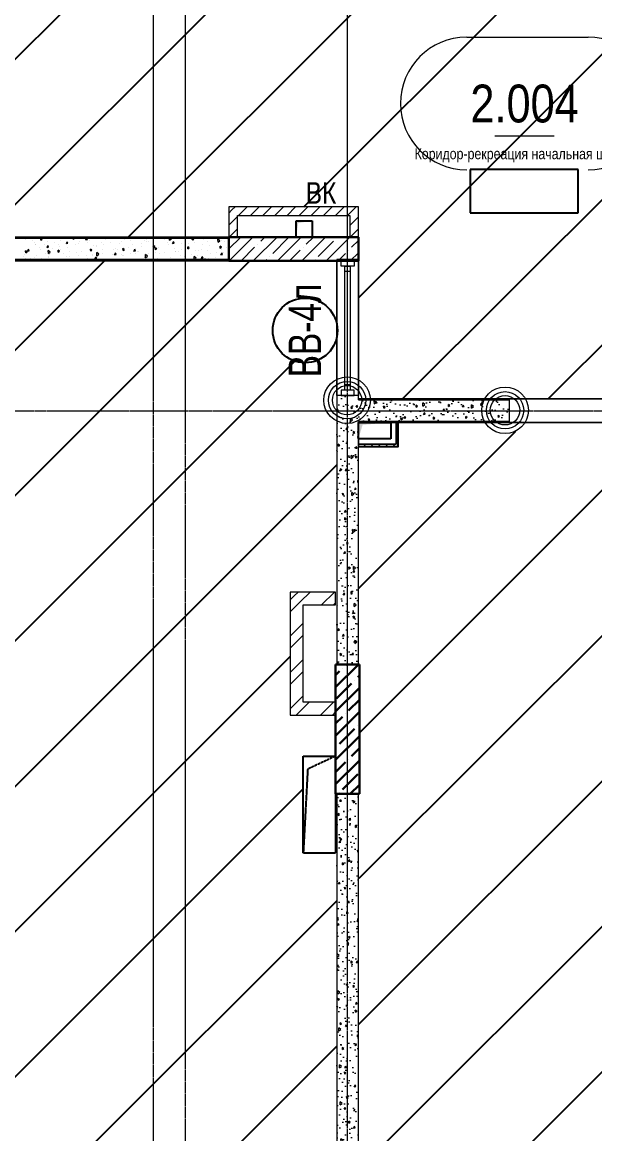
# Model space of a CAD drawing. Header units: millimetres. Extents: x 538266 to 1167394, y 114608 to 637157.
# Drawn here: x 834027 to 839327, y 137013 to 147313 of the extents above; entities that cross this region are included whole.
import ezdxf
from ezdxf.enums import TextEntityAlignment as Align

# ---------------------------------------------------------------- set-up
doc = ezdxf.new("R2010")
doc.units = ezdxf.units.MM
for name, pattern in [('CENTER2', [28.575, 19.05, -3.175, 3.175, -3.175]), ('HIDDEN', [9.525, 6.35, -3.175]), ('HIDDEN2', [4.7625, 3.175, -1.5875])]:
    doc.linetypes.add(name, pattern=pattern)
doc.layers.get('Defpoints').update_dxf_attribs({"color": 140})
for name, color, linetype, lineweight in [('АР_Area', 5, 'Continuous', 5), ('АР_Витраж', 4, 'Continuous', 13), ('АР_Витраж марка', 140, 'Continuous', 9), ('АР_Колонны', 70, 'Continuous', 30), ('АР_Стены ГКЛ', 1, 'Continuous', 15), ('АР_Стены ЖБ', 7, 'Continuous', 35), ('АР_Стены кирпич', 32, 'Continuous', 20), ('АР_Стены ПЕНОблок', 52, 'Continuous', 20), ('АР_Тонкая', 254, 'Continuous', 5), ('АР_Штриховка', 8, 'Continuous', 0), ('ВК_Шахты', 5, 'Continuous', 9)]:
    doc.layers.add(name, color=color, linetype=linetype, lineweight=lineweight)
doc.layers.add('АР_Делит', color=120, linetype='Continuous', lineweight=0, plot=False)
doc.layers.add('РД_Проем', color=230, linetype='Continuous', lineweight=0, plot=False)
doc.layers.add('РД_Витраж_вн', color=7, linetype='Continuous', true_color=0x148aff)
doc.layers.add('РД_Оси_100', color=7, linetype='Continuous', lineweight=0, true_color=0x525252)
doc.layers.add('РД_проем_инж перемыч_фахверк', color=7, linetype='Continuous', lineweight=18, true_color=0xff1f1f)
doc.layers.add('ФВ-5', color=7, linetype='Continuous')
doc.styles.add('Arial_09', font='ARIALN.TTF', dxfattribs={"width": 0.9})
doc.styles.add('style1', font='ARIALN.TTF')

# ---------------------------------------------------------------- blocks, each defined once
blk = doc.blocks.new('MOK-МаркаПом_овал_ареал')
for p, q in [((-5.36, 6.14), (5.89, 6.14)), ((-2.75, -3), (2.75, -3))]:
    blk.add_line(p, q)
for centre, radius, start, end in [((-5.36, 0), 6.14, 90, 270), ((5.89, 0), 6.14, 270, 90), ((-7.41, 0), 7.16, 0, 0.001)]:
    blk.add_arc(centre, radius, start, end)
at = {"color": 0, "style": 'style1'}
blk.add_attdef('АР-ПОМЕЩЕНИЕ:НОМЕР', text='', height=3, dxfattribs=at).set_placement((0.26, 0), align=Align.MIDDLE)
at = {"layer": 'Defpoints', "color": 2, "style": 'style1'}
blk.add_attdef('АР-ПОМЕЩЕНИЕ:НАИМЕНОВАНИЕ', text='', height=1, dxfattribs=at).set_placement((-0.09, -4.81), align=Align.MIDDLE)
blk = doc.blocks.new('МаркаВитража1')
at = {"layer": 'Defpoints'}
blk.add_circle((0, 0), 3, dxfattribs=at)
at = {"color": 0, "linetype": 'ByBlock', "lineweight": -2, "style": 'Arial_09', "width": 0.9}
blk.add_attdef('АР-ОКНО:НАИМЕНОВАНИЕ', text='', height=3, dxfattribs=at).set_placement((0, 0), align=Align.MIDDLE)
blk = doc.blocks.new('2_этаж')
at = {"layer": 'АР_Стены ГКЛ', "linetype": 'Continuous', "lineweight": 0, "true_color": 0x000000}
h = blk.add_hatch(dxfattribs=at)
h.set_pattern_fill('ANSI31', color=18, scale=15, angle=-360, style=0)
h.set_pattern_definition([(45, (602274.53, 3e-11), (-33.67596, 33.67596), [])])
h.paths.add_polyline_path([(681144, 143603), (681124, 143603), (681124, 143403), (681144, 143383)], flags=0)
h = blk.add_hatch(dxfattribs=at)
h.set_pattern_fill('ANSI31', color=18, scale=15, style=0)
h.set_pattern_definition([(45, (602274.53, 0), (-33.67596, 33.67596), [])])
h.paths.add_polyline_path([(681144, 143383), (681124, 143403), (680774, 143403), (680774, 143383)], flags=0)
at = {"layer": 'АР_Штриховка', "linetype": 'Continuous', "lineweight": 0, "ltscale": 0.5, "true_color": 0x000000}
h = blk.add_hatch(dxfattribs=at)
h.set_pattern_fill('ANSI31', color=18, scale=25, angle=-360, style=0)
h.set_pattern_definition([(45, (602274.53, 6e-11), (-56.1266, 56.1266), [])])
h.paths.add_polyline_path([(679654, 145523), (679574, 145603), (679574, 145323), (679654, 145323)], flags=0)
h = blk.add_hatch(dxfattribs=at)
h.set_pattern_fill('ANSI31', color=18, scale=25, style=0)
h.set_pattern_definition([(45, (602274.53, -3e-11), (-56.1266, 56.1266), [])])
h.paths.add_polyline_path([(680694, 145523), (680774, 145603), (679574, 145603), (679654, 145523)], flags=0)
h = blk.add_hatch(dxfattribs=at)
h.set_pattern_fill('ANSI31', color=18, scale=25, style=0)
h.set_pattern_definition([(45, (602274.53, -3e-11), (-56.1266, 56.1266), [])])
h.paths.add_polyline_path([(680694, 145323), (680774, 145323), (680774, 145603), (680694, 145523)], flags=0)
at = {"layer": 'АР_Штриховка', "linetype": 'Continuous', "lineweight": 0, "true_color": 0x000000}
h = blk.add_hatch(dxfattribs=at)
h.set_pattern_fill('AR-CONC', color=18, angle=45, style=0)
h.set_pattern_definition([(95, (602274.53, 0), (140.09465, 117.55338), [19.05, -209.55]), (40, (602274.53, 0), (-160.01845, 110.17673), [15.24, -167.64058]), (145.45144, (602286.2, 9.8), (-19.9238, 227.7301), [16.19, -178.09024]), (91.1842, (602238.6, 35.92), (221.41024, 161.9534), [28.575, -314.325]), (141.63556, (602257.06, 49.42), (-7.0866, 342.82676), [24.285, -267.1356]), (36.18415, (602238.6, 35.92), (-7.0866, 342.82676), [22.85997, -251.45973]), (66, (602265.55, 44.9), (179.51998, 34.89515), [19.05, -209.55]), (11, (602265.55, 44.9), (-86.53993, 173.9412), [15.24, -167.64]), (116.45145, (602280.51, 47.81), (92.98005, 208.83634), [16.19, -178.08994]), (82.5, (602274.53, 0), (-57.60547, 61.973414), [0, -165.608, 0, -170.18, 0, -168.275]), (52.5, (602274.53, 0), (-23.589727, 118.087), [0, -97.028, 0, -161.798, 0, -64.135]), (12.5, (602234.48, -40.05), (99.927863, 91.826196), [0, -63.5, 0, -198.12, 0, -262.89]), (2.5, (602216.52, -58.01), (86.763904, 122.72239), [0, -82.55, 0, -131.572, 0, -186.69])])
h.paths.add_polyline_path([(680574, 141363), (680774, 141363), (680774, 143613), (680724, 143677), (680574, 143603)], flags=0)
h.paths.add_polyline_path([(680574, 143603), (680724, 143677), (680774, 143813), (680774, 143853), (680574, 143853)], flags=0)
h.paths.add_polyline_path([(680574, 145103), (680774, 145103), (680774, 145113), (680574, 145113)], flags=0)
h = blk.add_hatch(dxfattribs=at)
h.set_pattern_fill('AR-CONC', color=18, angle=-315, style=0)
h.set_pattern_definition([(95, (602274.53, -1e-08), (140.09465, 117.55338), [19.05, -209.55]), (40, (602274.53, -1e-08), (-160.01845, 110.17673), [15.24, -167.64058]), (145.45144, (602286.2, 9.8), (-19.9238, 227.7301), [16.19, -178.09024]), (91.1842, (602238.6, 35.92), (221.41024, 161.9534), [28.575, -314.325]), (141.63556, (602257.06, 49.42), (-7.0866, 342.82676), [24.285, -267.1356]), (36.18415, (602238.6, 35.92), (-7.0866, 342.82676), [22.85997, -251.45973]), (66, (602265.55, 44.9), (179.51998, 34.89515), [19.05, -209.55]), (11, (602265.55, 44.9), (-86.53993, 173.9412), [15.24, -167.64]), (116.45145, (602280.51, 47.81), (92.98005, 208.83634), [16.19, -178.08994]), (82.5, (602274.53, -1e-08), (-57.60547, 61.973414), [0, -165.608, 0, -170.18, 0, -168.275]), (52.5, (602274.53, -1e-08), (-23.589727, 118.087), [0, -97.028, 0, -161.798, 0, -64.135]), (12.5, (602234.48, -40.05), (99.927863, 91.826196), [0, -63.5, 0, -198.12, 0, -262.89]), (2.5, (602216.52, -58.01), (86.763904, 122.72239), [0, -82.55, 0, -131.572, 0, -186.69])])
h.paths.add_polyline_path([(680774, 143813), (680724, 143677), (680774, 143613), (682174, 143613), (682174, 143813)], flags=0)
h = blk.add_hatch(dxfattribs=at)
h.set_pattern_fill('ANSI32', color=18, scale=25, style=0)
h.set_pattern_definition([(45, (602274.53, -6e-11), (-168.3798, 168.3798), []), (45, (602386.78, -6e-11), (-168.3798, 168.3798), [])])
h.paths.add_polyline_path([(680144, 140893), (680264, 141013), (680264, 141913), (680144, 142033)], flags=0)
h = blk.add_hatch(dxfattribs=at)
h.set_pattern_fill('ANSI32', color=18, scale=25, angle=-360, style=0)
h.set_pattern_definition([(45, (602274.53, -2e-09), (-168.3798, 168.3798), []), (45, (602386.78, -2e-09), (-168.3798, 168.3798), [])])
h.paths.add_polyline_path([(680144, 142033), (680264, 141913), (680564, 141913), (680564, 142033)], flags=0)
h = blk.add_hatch(dxfattribs=at)
h.set_pattern_fill('ANSI32', color=18, scale=25, angle=-360, style=0)
h.set_pattern_definition([(45, (602274.53, 6e-11), (-168.3798, 168.3798), []), (45, (602386.78, 6e-11), (-168.3798, 168.3798), [])])
h.paths.add_polyline_path([(680564, 140893), (680564, 141013), (680264, 141013), (680144, 140893)], flags=0)
h = blk.add_hatch(dxfattribs=at)
h.set_pattern_fill('AR-CONC', color=18, angle=45, style=0)
h.set_pattern_definition([(95, (602274.53, -6e-11), (140.09465, 117.55338), [19.05, -209.55]), (40, (602274.53, -6e-11), (-160.01845, 110.17673), [15.24, -167.64058]), (145.45144, (602286.2, 9.8), (-19.9238, 227.7301), [16.19, -178.09024]), (91.1842, (602238.6, 35.92), (221.41024, 161.9534), [28.575, -314.325]), (141.63556, (602257.06, 49.42), (-7.0866, 342.82676), [24.285, -267.1356]), (36.18415, (602238.6, 35.92), (-7.0866, 342.82676), [22.85997, -251.45973]), (66, (602265.55, 44.9), (179.51998, 34.89515), [19.05, -209.55]), (11, (602265.55, 44.9), (-86.53993, 173.9412), [15.24, -167.64]), (116.45145, (602280.51, 47.81), (92.98005, 208.83634), [16.19, -178.08994]), (82.5, (602274.53, -6e-11), (-57.60547, 61.973414), [0, -165.608, 0, -170.18, 0, -168.275]), (52.5, (602274.53, -6e-11), (-23.589727, 118.087), [0, -97.028, 0, -161.798, 0, -64.135]), (12.5, (602234.48, -40.05), (99.927863, 91.826196), [0, -63.5, 0, -198.12, 0, -262.89]), (2.5, (602216.52, -58.01), (86.763904, 122.72239), [0, -82.55, 0, -131.572, 0, -186.69])])
h.paths.add_polyline_path([(680574, 136013), (680774, 136013), (680774, 140163), (680574, 140163)], flags=0)
at = {"color": 18, "true_color": 0x000000}
for p, q in [((682809, 145948), (681809, 145948)), ((681809, 145948), (681809, 145548)), ((682809, 145548), (682809, 145948)), ((681809, 145548), (682809, 145548))]:
    blk.add_line(p, q, dxfattribs=at)
at = {"color": 18, "linetype": 'Continuous', "true_color": 0x000000}
for p, q in [((680198, 145323), (680198, 145473)), ((680198, 145473), (680348, 145473)), ((680198, 145323), (680198, 145473)), ((680198, 145473), (680348, 145473)), ((680348, 145473), (680348, 145323)), ((680348, 145473), (680348, 145323)), ((680348, 145323), (680198, 145323)), ((680348, 145323), (680198, 145323)), ((680774, 143453), (680774, 143603)), ((680774, 143603), (681074, 143603)), ((680774, 143453), (680774, 143603)), ((680774, 143603), (681074, 143603)), ((681074, 143603), (681074, 143453)), ((681074, 143603), (681074, 143453)), ((681074, 143453), (680774, 143453)), ((681074, 143453), (680774, 143453))]:
    blk.add_line(p, q, dxfattribs=at)
at = {"color": 18, "linetype": 'HIDDEN', "ltscale": 0.07, "true_color": 0x000000}
for p, q in [((680264, 140513), (680564, 140513)), ((680264, 139613), (680264, 140513)), ((680264, 140513), (680564, 140513)), ((680264, 139613), (680264, 140513)), ((680564, 140513), (680305, 140392)), ((680564, 140513), (680305, 140392)), ((680564, 140513), (680564, 139613)), ((680564, 140513), (680564, 139613)), ((680305, 140392), (680264, 139613)), ((680305, 140392), (680264, 139613)), ((680564, 139613), (680264, 139613)), ((680564, 139613), (680264, 139613))]:
    blk.add_line(p, q, dxfattribs=at)
blk.add_lwpolyline([(680774, 143383), (681144, 143383), (681144, 143603)])
at = {"color": 18, "linetype": 'Continuous', "true_color": 0x000000}
for points in [[(680198, 145323), (680198, 145473), (680218, 145453), (680348, 145473)], [(680198, 145323), (680198, 145473), (680218, 145453), (680348, 145473)], [(680774, 143453), (680774, 143603), (680814, 143583), (681074, 143603)], [(680774, 143453), (680774, 143603), (680814, 143583), (681074, 143603)]]:
    blk.add_solid(points, dxfattribs=at)
at = {"layer": 'АР_Витраж', "color": 18, "linetype": 'Continuous', "lineweight": 5, "true_color": 0x000000}
for p, q in [((680574, 143853), (680574, 145103)), ((680774, 143853), (680774, 145103))]:
    blk.add_line(p, q, dxfattribs=at)
at = {"layer": 'АР_Витраж', "color": 18, "linetype": 'Continuous', "lineweight": 15, "true_color": 0x000000}
for p, q in [((680699, 145003), (680649, 145003)), ((680674, 143953), (680674, 145003)), ((680699, 143953), (680649, 143953))]:
    blk.add_line(p, q, dxfattribs=at)
for points in [[(680614, 145053), (680614, 145103), (680734, 145103), (680734, 145053)], [(680699, 143903), (680649, 143903), (680649, 145053), (680699, 145053)], [(680614, 143903), (680614, 143853), (680734, 143853), (680734, 143903)]]:
    blk.add_lwpolyline(points, close=True, dxfattribs=at)
at = {"layer": 'АР_Делит', "color": 18, "true_color": 0x000000}
for centre, radius in [((680670, 143811), 216), ((680670, 143811), 173), ((680670, 143811), 136), ((682132, 143717), 216), ((682132, 143717), 173), ((682132, 143717), 136)]:
    blk.add_circle(centre, radius, dxfattribs=at)
at = {"layer": 'АР_Колонны', "color": 18, "linetype": 'HIDDEN2', "lineweight": 25, "true_color": 0x000000}
for p, q in [((679574, 145323), (680774, 145323)), ((679574, 145103), (679574, 145323)), ((680774, 145323), (680774, 145103)), ((680774, 145103), (679574, 145103))]:
    blk.add_line(p, q, dxfattribs=at)
at = {"layer": 'АР_Колонны', "color": 18, "linetype": 'Continuous', "lineweight": 15, "true_color": 0x000000}
for p, q in [((679574, 145323), (679574, 145103)), ((680774, 145323), (679574, 145323)), ((680774, 145323), (679574, 145323)), ((679574, 145323), (679574, 145103)), ((680774, 145103), (680774, 145323)), ((680774, 145103), (680774, 145323)), ((679574, 145103), (680774, 145103)), ((679574, 145103), (680774, 145103))]:
    blk.add_line(p, q, dxfattribs=at)
at = {"layer": 'АР_Колонны', "color": 18, "linetype": 'HIDDEN2', "lineweight": 30, "true_color": 0x000000}
for p, q in [((680564, 141363), (680784, 141363)), ((680564, 140163), (680564, 141363)), ((680784, 141363), (680784, 140163)), ((680784, 140163), (680564, 140163))]:
    blk.add_line(p, q, dxfattribs=at)
at = {"layer": 'АР_Колонны', "color": 18, "linetype": 'Continuous', "lineweight": 30, "true_color": 0x000000}
for p, q in [((680564, 141363), (680564, 140163)), ((680784, 141363), (680564, 141363)), ((680784, 141363), (680564, 141363)), ((680564, 141363), (680564, 140163)), ((680784, 140163), (680784, 141363)), ((680784, 140163), (680784, 141363)), ((680564, 140163), (680784, 140163)), ((680564, 140163), (680784, 140163))]:
    blk.add_line(p, q, dxfattribs=at)
at = {"layer": 'АР_Стены ГКЛ', "color": 18, "linetype": 'Continuous', "lineweight": 5, "true_color": 0x000000}
for p, q in [((681124, 143603), (681074, 143603)), ((681074, 143603), (681074, 143453)), ((681124, 143403), (681124, 143603)), ((681144, 143603), (681124, 143603)), ((681124, 143603), (681124, 143403)), ((681144, 143383), (681144, 143603)), ((681074, 143453), (680774, 143453)), ((680774, 143453), (680774, 143403)), ((680774, 143403), (681124, 143403)), ((681124, 143403), (680774, 143403)), ((680774, 143403), (680774, 143383)), ((680774, 143383), (681144, 143383))]:
    blk.add_line(p, q, dxfattribs=at)
at = {"layer": 'АР_Стены ЖБ', "color": 18, "linetype": 'Continuous', "lineweight": 30, "true_color": 0x000000}
for p, q in [((680774, 145323), (679574, 145323)), ((679574, 145323), (679574, 145103)), ((680774, 145103), (680774, 145323)), ((679574, 145103), (680774, 145103))]:
    blk.add_line(p, q, dxfattribs=at)
at = {"layer": 'АР_Стены кирпич', "color": 18, "linetype": 'Continuous', "lineweight": 20, "true_color": 0x000000}
for p, q in [((680144, 142033), (680144, 140893)), ((680564, 142033), (680144, 142033)), ((680564, 141913), (680564, 142033)), ((680264, 141013), (680264, 141913)), ((680264, 141913), (680564, 141913)), ((680564, 141013), (680264, 141013)), ((680564, 140893), (680564, 141013)), ((680144, 140893), (680564, 140893))]:
    blk.add_line(p, q, dxfattribs=at)
at = {"layer": 'АР_Стены ПЕНОблок', "color": 18, "linetype": 'Continuous', "lineweight": 20, "true_color": 0x000000}
for p, q in [((679574, 145603), (679574, 145323)), ((680774, 145603), (679574, 145603)), ((680774, 145323), (680774, 145603)), ((679654, 145323), (679654, 145523)), ((679654, 145523), (680694, 145523)), ((680694, 145523), (680694, 145323)), ((679574, 145313), (672994, 145313)), ((679574, 145323), (679654, 145323)), ((679574, 145113), (679574, 145313)), ((680694, 145323), (680774, 145323)), ((672994, 145113), (679574, 145113)), ((680774, 145113), (680574, 145113)), ((680574, 145113), (680574, 145103)), ((680574, 145103), (680774, 145103)), ((680774, 145103), (680774, 145113)), ((680774, 143853), (680574, 143853)), ((680574, 143853), (680574, 143603)), ((680774, 143813), (680774, 143853)), ((682174, 143813), (680774, 143813)), ((682174, 143613), (682174, 143813)), ((680574, 143603), (680574, 141363)), ((680774, 141363), (680774, 143613)), ((680774, 143613), (682174, 143613)), ((680574, 141363), (680774, 141363)), ((680774, 140163), (680574, 140163)), ((680574, 140163), (680574, 136013)), ((680774, 136013), (680774, 140163))]:
    blk.add_line(p, q, dxfattribs=at)
at = {"layer": 'АР_Тонкая', "color": 18, "linetype": 'Continuous', "lineweight": 0, "true_color": 0x000000}
for p, q in [((679574, 145323), (672994, 145323)), ((672994, 145313), (679574, 145313)), ((679574, 145313), (679574, 145323)), ((679574, 145113), (672994, 145113)), ((672994, 145103), (679574, 145103)), ((679574, 145103), (679574, 145113)), ((682174, 143823), (680774, 143823)), ((680774, 143823), (680774, 143813)), ((680774, 143813), (682174, 143813)), ((682174, 143813), (682174, 143823)), ((682174, 143613), (680774, 143613)), ((680774, 143613), (680774, 143603)), ((680774, 143603), (682174, 143603)), ((682174, 143603), (682174, 143613))]:
    blk.add_line(p, q, dxfattribs=at)
at = {"layer": 'АР_Штриховка', "color": 18, "linetype": 'Continuous', "lineweight": 0, "true_color": 0x000000}
for p, q in [((677691, 145304), (677691, 145304)), ((677762, 145290), (677762, 145290)), ((677773, 145272), (677773, 145272)), ((677782, 145249), (677782, 145249)), ((677784, 145255), (677784, 145255)), ((677836, 145293), (677834, 145312)), ((677847, 145303), (677834, 145312)), ((677836, 145293), (677847, 145303)), ((677865, 145252), (677865, 145252)), ((677892, 145227), (677899, 145244)), ((677892, 145227), (677907, 145230)), ((677894, 145282), (677894, 145282)), ((677907, 145230), (677899, 145244)), ((677957, 145268), (677957, 145268)), ((677996, 145258), (677996, 145258)), ((678003, 145234), (678003, 145234)), ((678016, 145292), (678016, 145292)), ((678041, 145312), (678041, 145312)), ((678071, 145262), (678079, 145279)), ((678071, 145262), (678086, 145265)), ((678086, 145265), (678079, 145279)), ((678094, 145313), (678094, 145313)), ((678136, 145301), (678135, 145313)), ((678136, 145301), (678147, 145311)), ((678138, 145302), (678138, 145302)), ((678147, 145310), (678143, 145313)), ((678152, 145251), (678152, 145251)), ((678183, 145266), (678183, 145266)), ((678197, 145277), (678197, 145277)), ((678251, 145297), (678258, 145313)), ((678251, 145297), (678266, 145300)), ((678266, 145300), (678259, 145313)), ((678260, 145312), (678260, 145312)), ((678265, 145270), (678265, 145270)), ((678289, 145294), (678289, 145294)), ((678323, 145245), (678323, 145245)), ((678347, 145232), (678347, 145232)), ((678353, 145242), (678353, 145242)), ((678397, 145276), (678397, 145276)), ((678415, 145256), (678415, 145256)), ((678436, 145308), (678435, 145313)), ((678436, 145308), (678442, 145313)), ((678483, 145272), (678483, 145272)), ((678567, 145265), (678567, 145265)), ((678575, 145312), (678575, 145313)), ((678575, 145312), (678577, 145313)), ((678583, 145284), (678583, 145284)), ((678609, 145299), (678609, 145299)), ((678666, 145287), (678666, 145287)), ((678679, 145255), (678679, 145255)), ((678765, 145264), (678765, 145264)), ((678771, 145234), (678771, 145234)), ((678797, 145293), (678797, 145293)), ((678810, 145285), (678810, 145285)), ((678816, 145298), (678816, 145298)), ((678827, 145277), (678827, 145277)), ((678873, 145236), (678873, 145236)), ((678876, 145228), (678884, 145245)), ((678876, 145227), (678891, 145230)), ((678891, 145230), (678884, 145245)), ((678893, 145244), (678893, 145244)), ((678921, 145228), (678921, 145228)), ((678984, 145301), (678984, 145301)), ((679010, 145276), (679010, 145276)), ((679015, 145254), (679015, 145254)), ((679025, 145293), (679025, 145313)), ((679025, 145293), (679043, 145307)), ((679043, 145306), (679035, 145313)), ((679054, 145305), (679054, 145305)), ((679055, 145262), (679063, 145280)), ((679055, 145262), (679070, 145265)), ((679070, 145265), (679063, 145280)), ((679066, 145305), (679066, 145305)), ((679137, 145264), (679137, 145264)), ((679178, 145285), (679178, 145285)), ((679196, 145213), (679194, 145232)), ((679208, 145222), (679194, 145231)), ((679198, 145310), (679198, 145310)), ((679205, 145259), (679205, 145259)), ((679235, 145297), (679242, 145313)), ((679235, 145297), (679250, 145300)), ((679240, 145299), (679240, 145299)), ((679250, 145300), (679243, 145313)), ((679259, 145274), (679259, 145274)), ((679333, 145250), (679333, 145250)), ((679342, 145302), (679342, 145302)), ((679381, 145284), (679381, 145284)), ((679400, 145240), (679400, 145240)), ((679475, 145274), (679474, 145303)), ((679493, 145288), (679474, 145303)), ((679475, 145274), (679493, 145288)), ((679508, 145230), (679494, 145239)), ((679496, 145220), (679495, 145239)), ((679496, 145220), (679508, 145230)), ((679503, 145295), (679503, 145295)), ((679537, 145280), (679537, 145280)), ((679552, 145229), (679552, 145229)), ((677674, 145144), (677674, 145144)), ((677683, 145185), (677683, 145185)), ((677684, 145163), (677684, 145163)), ((677696, 145176), (677694, 145195)), ((677707, 145185), (677694, 145195)), ((677696, 145176), (677707, 145186)), ((677696, 145126), (677696, 145126)), ((677712, 145192), (677720, 145210)), ((677712, 145192), (677727, 145195)), ((677727, 145195), (677720, 145209)), ((677778, 145130), (677778, 145130)), ((677796, 145154), (677796, 145154)), ((677820, 145228), (677820, 145228)), ((677835, 145205), (677835, 145205)), ((677841, 145128), (677841, 145128)), ((677878, 145166), (677878, 145166)), ((677904, 145169), (677903, 145197)), ((677922, 145182), (677903, 145197)), ((677903, 145142), (677903, 145142)), ((677904, 145169), (677922, 145182)), ((677910, 145135), (677910, 145135)), ((677918, 145164), (677918, 145164)), ((677941, 145220), (677941, 145220)), ((677996, 145183), (677994, 145202)), ((678007, 145193), (677994, 145202)), ((677996, 145183), (678007, 145193)), ((678014, 145206), (678014, 145206)), ((678040, 145174), (678040, 145174)), ((678072, 145144), (678072, 145144)), ((678079, 145225), (678079, 145225)), ((678096, 145143), (678096, 145143)), ((678097, 145185), (678097, 145185)), ((678162, 145184), (678162, 145184)), ((678179, 145147), (678179, 145147)), ((678209, 145189), (678209, 145189)), ((678253, 145150), (678253, 145150)), ((678267, 145127), (678267, 145127)), ((678284, 145194), (678284, 145194)), ((678296, 145191), (678294, 145210)), ((678307, 145200), (678294, 145209)), ((678296, 145191), (678307, 145200)), ((678310, 145153), (678310, 145153)), ((678315, 145164), (678315, 145164)), ((678337, 145123), (678345, 145140)), ((678337, 145123), (678352, 145126)), ((678352, 145126), (678345, 145140)), ((678346, 145127), (678346, 145127)), ((678354, 145150), (678353, 145179)), ((678372, 145163), (678353, 145179)), ((678354, 145150), (678372, 145164)), ((678404, 145170), (678404, 145170)), ((678405, 145204), (678405, 145204)), ((678497, 145161), (678497, 145161)), ((678509, 145207), (678509, 145207)), ((678517, 145158), (678525, 145175)), ((678517, 145158), (678532, 145161)), ((678532, 145161), (678525, 145175)), ((678527, 145214), (678527, 145214)), ((678541, 145210), (678541, 145210)), ((678579, 145165), (678579, 145165)), ((678590, 145147), (678590, 145147)), ((678596, 145198), (678594, 145217)), ((678607, 145208), (678594, 145217)), ((678596, 145198), (678608, 145208)), ((678599, 145148), (678599, 145148)), ((678649, 145224), (678649, 145224)), ((678665, 145172), (678665, 145172)), ((678696, 145193), (678704, 145210)), ((678696, 145193), (678711, 145195)), ((678711, 145195), (678704, 145210)), ((678710, 145170), (678710, 145170)), ((678727, 145186), (678727, 145186)), ((678736, 145193), (678736, 145193)), ((678794, 145131), (678794, 145131)), ((678804, 145131), (678803, 145160)), ((678822, 145145), (678803, 145160)), ((678804, 145131), (678822, 145145)), ((678821, 145137), (678821, 145137)), ((678834, 145167), (678834, 145167)), ((678896, 145205), (678894, 145224)), ((678907, 145215), (678894, 145224)), ((678896, 145205), (678908, 145215)), ((678897, 145178), (678897, 145178)), ((678917, 145126), (678917, 145126)), ((678931, 145174), (678931, 145174)), ((678979, 145182), (678979, 145182)), ((679039, 145136), (679039, 145136)), ((679068, 145214), (679068, 145214)), ((679078, 145193), (679078, 145193)), ((679078, 145187), (679078, 145187)), ((679111, 145188), (679111, 145188)), ((679125, 145152), (679125, 145152)), ((679140, 145207), (679140, 145207)), ((679160, 145146), (679160, 145146)), ((679196, 145213), (679208, 145223)), ((679233, 145158), (679233, 145158)), ((679254, 145113), (679253, 145141)), ((679272, 145126), (679253, 145141)), ((679255, 145113), (679272, 145126)), ((679263, 145197), (679263, 145197)), ((679282, 145156), (679282, 145156)), ((679297, 145196), (679297, 145196)), ((679320, 145135), (679320, 145135)), ((679321, 145207), (679321, 145207)), ((679321, 145123), (679329, 145141)), ((679321, 145123), (679336, 145126)), ((679336, 145126), (679329, 145141)), ((679380, 145200), (679380, 145200)), ((679404, 145166), (679404, 145166)), ((679452, 145137), (679452, 145137)), ((679458, 145178), (679458, 145178)), ((679490, 145215), (679490, 145215)), ((679501, 145158), (679509, 145176)), ((679501, 145158), (679516, 145161)), ((679516, 145161), (679509, 145176)), ((679511, 145205), (679511, 145205)), ((679526, 145176), (679526, 145176)), ((679565, 145227), (679565, 145227)), ((677740, 145123), (677740, 145123)), ((678409, 145115), (678409, 145115)), ((678795, 145116), (678795, 145116)), ((679040, 145115), (679040, 145115)), ((679054, 145113), (679054, 145114)), ((679055, 145113), (679054, 145114)), ((679355, 145113), (679354, 145122)), ((679366, 145113), (679354, 145121)), ((679390, 145123), (679390, 145123)), ((679515, 145116), (679515, 145116))]:
    blk.add_line(p, q, dxfattribs=at)
at = {"layer": 'АР_Штриховка', "color": 18, "linetype": 'Continuous', "lineweight": 5, "true_color": 0x000000}
for p, q in [((679574, 145212), (679685, 145323)), ((679577, 145103), (679797, 145323)), ((679801, 145103), (680021, 145323)), ((679841, 145256), (679841, 145256)), ((679870, 145284), (679909, 145323)), ((679982, 145171), (680122, 145312)), ((680026, 145103), (680246, 145323)), ((680250, 145103), (680470, 145323)), ((680291, 145256), (680358, 145323)), ((680403, 145143), (680543, 145284)), ((680475, 145103), (680695, 145323)), ((680571, 145312), (680571, 145312)), ((680711, 145228), (680774, 145290)), ((679689, 145103), (679813, 145228)), ((679954, 145143), (679954, 145143)), ((680138, 145103), (680234, 145200)), ((680262, 145228), (680262, 145228)), ((680587, 145103), (680655, 145171)), ((680683, 145200), (680683, 145200)), ((680699, 145103), (680774, 145177)), ((679914, 145103), (679926, 145115)), ((680375, 145115), (680375, 145115))]:
    blk.add_line(p, q, dxfattribs=at)
at = {"layer": 'АР_Штриховка', "color": 18, "linetype": 'Continuous', "lineweight": 30, "true_color": 0x000000}
for p, q in [((680564, 141151), (680776, 141363)), ((680627, 141327), (680627, 141327)), ((680655, 141355), (680664, 141363)), ((680564, 141263), (680599, 141299)), ((680740, 141215), (680740, 141215)), ((680768, 141243), (680784, 141259)), ((680564, 140926), (680784, 141146)), ((680571, 141046), (680711, 141186)), ((680683, 140934), (680784, 141034)), ((680564, 140702), (680784, 140922)), ((680655, 140906), (680655, 140906)), ((680564, 140814), (680627, 140878)), ((680564, 140477), (680784, 140697)), ((680599, 140625), (680740, 140766)), ((680768, 140794), (680768, 140794)), ((680571, 140597), (680571, 140597)), ((680711, 140513), (680784, 140585)), ((680564, 140253), (680784, 140473)), ((680564, 140365), (680655, 140457)), ((680683, 140485), (680683, 140485)), ((680627, 140204), (680768, 140345)), ((680699, 140163), (680784, 140248)), ((680599, 140176), (680599, 140176))]:
    blk.add_line(p, q, dxfattribs=at)
at = {"layer": 'РД_Витраж_вн', "color": 18, "linetype": 'Continuous', "lineweight": 15, "true_color": 0x000000}
for p, q in [((680574, 145103), (680574, 143853)), ((680774, 145103), (680774, 143853)), ((682175, 143823), (685075, 143823)), ((682175, 143603), (685075, 143603))]:
    blk.add_line(p, q, dxfattribs=at)
at = {"layer": 'РД_Проем', "color": 18, "linetype": 'Continuous', "lineweight": 15, "true_color": 0x000000}
for p, q in [((680574, 145103), (680574, 143853)), ((680774, 145103), (680774, 143853)), ((682174, 143823), (685074, 143823)), ((682174, 143603), (685074, 143603))]:
    blk.add_line(p, q, dxfattribs=at)
at = {"layer": 'РД_проем_инж перемыч_фахверк', "color": 18, "linetype": 'Continuous', "lineweight": 15, "true_color": 0x000000}
for p, q in [((680574, 145103), (680574, 143853)), ((680774, 145103), (680774, 143853)), ((685074, 143823), (682174, 143823)), ((685074, 143603), (682174, 143603))]:
    blk.add_line(p, q, dxfattribs=at)
at = {"layer": 'АР_Area', "color": 18, "linetype": 'Continuous', "lineweight": 15, "true_color": 0x000000}
ref = blk.add_blockref('MOK-МаркаПом_овал_ареал', (682313, 146560), dxfattribs=dict(at, xscale=100, yscale=100, zscale=100))
ref.add_attrib('АР-ПОМЕЩЕНИЕ:НОМЕР', '2.004', dxfattribs={"layer": '0', "color": 0, "height": 350, "style": 'style1'}).set_placement((682313, 146560), align=Align.MIDDLE)
ref.add_attrib('АР-ПОМЕЩЕНИЕ:НАИМЕНОВАНИЕ', 'Коридор-рекреация начальная школа', dxfattribs={"layer": 'Defpoints', "color": 2, "height": 100, "style": 'style1'}).set_placement((682303, 146079), align=Align.MIDDLE)
at = {"layer": 'АР_Витраж марка', "color": 18, "linetype": 'Continuous', "lineweight": 15, "true_color": 0x000000, "xscale": 100, "yscale": 100, "zscale": 100, "rotation": 90.00000000000001}
blk.add_blockref('МаркаВитража1', (680281, 144457), dxfattribs=at).add_auto_attribs({'АР-ОКНО:НАИМЕНОВАНИЕ': 'ВВ-4л'})
at = {"layer": 'Defpoints', "color": 18, "true_color": 0x000000, "style": 'style1'}
for p in [(677971, 219836), (678101, 211681)]:
    blk.add_attdef('АР-ПОМЕЩЕНИЕ:НАИМЕНОВАНИЕ', text='', height=100, dxfattribs=at).set_placement(p, align=Align.MIDDLE)
at = {"layer": 'ВК_Шахты', "color": 18, "true_color": 0x000000, "style": 'style1'}
blk.add_text('ВК', height=200, dxfattribs=at).set_placement((680285, 145631))
blk = doc.blocks.new('СОШ_2200_АР_ОСИ_М100_28.05.24')
at = {"layer": 'РД_Оси_100', "color": 251, "linetype": 'CENTER2', "true_color": 0x636466}
blk.add_line((-5954.958, 21300), (29555, 21300), dxfattribs=at)
for points in [[(5849.555, 139938.679), (6000, 139538.679), (6000, -6194.559)], [(6300, -6195.83), (6300, 139538.679), (6450, 139938.679)], [(7800, -6155), (7800, 139938.679)]]:
    blk.add_lwpolyline(points, dxfattribs=at)

msp = doc.modelspace()

# ---------------------------------------------------------------- hatches: boundary and pattern name
at = {"layer": 'ФВ-5'}
h = msp.add_hatch(dxfattribs=at)
h.set_pattern_fill('ANSI31', color=3, scale=300)
h.paths.add_polyline_path([(856938, 141853), (856718, 141633), (856718, 141594), (856418, 141594), (856418, 142494), (856718, 142494), (856718, 142082), (856938, 142302), (856938, 143613), (856038, 143613), (856038, 143603), (853264, 143603, -0.558775), (852896, 143603), (851388, 143603, -0.414214), (851688, 143303, -1), (851088, 143303, -0.414214), (851388, 143603), (850280, 143603, -0.558775), (849912, 143603), (849138, 143603), (848238, 143603), (847308, 143603), (847308, 143383), (846938, 143383), (846938, 143453), (846938, 143603), (846438, 143603), (846438, 142703), (846738, 142703), (846738, 142583), (846318, 142583), (846318, 143603), (845838, 143603), (842358, 143603), (842358, 143383), (842068, 143383), (842068, 143603), (841438, 143603), (839883, 143603, -0.333315), (840099, 143315, -1), (839499, 143315, -0.333315), (839715, 143603), (838680, 143603, -0.558775), (838312, 143603), (837508, 143603), (837508, 143383), (837138, 143383), (837138, 141363), (837148, 141363), (837148, 140163), (837138, 136013), (837202, 136013, -0.618518), (837589, 136013), (840886, 136013, -0.618518), (841273, 136013), (841438, 136013), (841438, 136033), (842314, 136033, -0.582347), (842689, 136013), (843586, 136013, -0.618518), (843973, 136013), (844402, 136013, -0.618518), (844789, 136013), (845838, 136013), (845838, 136033), (847038, 136033), (848238, 136031), (848238, 136033), (849138, 136033), (850196, 136030, -0.587964), (850573, 136013), (851002, 136013, -0.618518), (851389, 136013), (852286, 136013, -0.618518), (852673, 136013), (853102, 136013, -0.618518), (853489, 136013), (855286, 136013, -0.618518), (855673, 136013), (856037, 136013), (856038, 136014), (856038, 136313), (856786, 136313), (856938, 136465)])
h.paths.add_polyline_path([(851418, 140993), (851968, 140993, -1), (851968, 140393), (851418, 140393, -1)], flags=16)
h.paths.add_polyline_path([(847058, 139675, -1), (846625, 139675, -1)], flags=16)
h.paths.add_polyline_path([(847014, 139675, -1), (846668, 139675, -1)], flags=0)
h.paths.add_polyline_path([(846977, 139675, -1), (846705, 139675, -1)], flags=0)
h.paths.add_polyline_path([(846738, 141603), (846438, 141603), (846438, 142503), (846738, 142503)], flags=16)
h.paths.add_polyline_path([(844344, 140389), (843794, 140389, -1), (843794, 140989), (844344, 140989, -1)], flags=16)
h.paths.add_polyline_path([(836345, 144457, -0.893187), (836938, 144525), (836938, 145103), (835938, 145103), (833188, 145103, -0.582884), (832812, 145103), (829358, 145103), (829358, 144737, -0.255743), (829458, 144555, -0.284268), (829338, 144362), (829338, 141213), (829358, 141213), (829358, 140313), (829351, 139257, -0.265015), (829458, 139071, -0.284268), (829338, 138878), (829338, 138449, -0.284268), (829458, 138255, -0.284268), (829338, 138062), (829338, 137013), (829358, 137013), (829358, 136033), (835938, 136033), (836938, 136033), (836938, 139613), (836628, 139613), (836628, 140513), (836928, 140513), (836928, 140893), (836508, 140893), (836508, 142033), (836938, 142033), (836938, 143618, -0.284268), (836818, 143811, -0.284268), (836938, 144005), (836938, 144390, -0.893187)])
h.paths.add_polyline_path([(840538, 148013), (840538, 150213), (840538, 150413), (840538, 151713), (840538, 156113), (841188, 156113), (841188, 156333), (841428, 156333), (841428, 156683, -0.270169), (841318, 156871, -0.270169), (841428, 157060), (841428, 158017, -0.270169), (841318, 158205, -0.270169), (841428, 158393), (841428, 158493), (840858, 158493), (840858, 158718), (840583, 159195), (840604, 159207), (840605, 159207, -0.120105), (840858, 159268), (840858, 159293), (840858, 159438), (840583, 159915), (840604, 159927), (840605, 159927, -0.120105), (840858, 159988), (840858, 160013), (840858, 161103), (840440, 161103, -0.594367), (840060, 161103), (838657, 161080, -0.414214), (838957, 160780, -1), (838357, 160780, -0.414214), (838657, 161080), (838352, 161096, -0.581306), (837976, 161103), (837868, 161103), (837868, 159543), (837868, 158590), (837148, 158590), (837148, 157813), (837148, 157743, -0.270169), (837258, 157555, -0.270169), (837148, 157367), (837148, 155699, -0.910455), (837743, 155644, -0.910455), (837148, 155588), (837148, 154760, -0.270169), (837258, 154571, -0.270169), (837148, 154383), (837148, 154113), (837148, 153213), (837148, 149223), (837138, 149003), (835938, 149003), (829358, 149003), (829358, 148637, -0.255743), (829458, 148455, -0.284268), (829338, 148262), (829338, 146165, -0.284268), (829458, 145971, -0.255743), (829358, 145789), (829358, 145693), (829578, 145693), (829578, 145323), (832816, 145323, -0.558775), (833184, 145323), (835938, 145323), (835938, 145603), (837138, 145603), (837138, 145290), (837138, 145290), (837138, 145103), (837138, 144001, -0.259982), (837250, 143823), (838308, 143823, -0.582884), (838684, 143823), (841438, 143823), (841439, 143823), (842338, 143823), (845838, 143823), (847038, 143823), (848238, 143823), (849138, 143823), (849908, 143823, -0.582884), (850284, 143823), (852892, 143823, -0.582884), (853268, 143823), (855158, 143823), (855158, 144113), (855783, 144113), (856038, 144113), (856038, 144113), (856728, 144113), (856738, 144123), (856738, 148413), (856038, 148413), (856038, 148713), (855170, 148713, -0.594367), (854790, 148713), (851786, 148713, -0.32294), (851558, 148604), (851558, 147814), (851243, 147814), (850767, 147539), (850754, 147560), (850755, 147561, -0.120105), (850693, 147814), (850668, 147814), (850523, 147814), (850047, 147538), (850034, 147560), (850035, 147560, -0.120105), (849973, 147813), (849948, 147813), (849638, 147813), (849438, 147813), (849238, 147813), (847538, 147813), (840538, 147813)])
h.paths.add_polyline_path([(836928, 154113), (836928, 154387, -0.260437), (836825, 154571, -0.260437), (836928, 154756), (836928, 157371, -0.260437), (836825, 157555, -0.260437), (836928, 157739), (836928, 157813), (836928, 158313), (833193, 158313, -0.618224), (832806, 158313), (829578, 158313), (829578, 157743), (829338, 157743), (829338, 157649, -0.284268), (829458, 157455, -0.284268), (829338, 157262), (829338, 154113), (829358, 154113), (829358, 153213), (829357, 152154, -0.25765), (829458, 151971, -0.284268), (829338, 151778), (829338, 151349, -0.284268), (829458, 151155, -0.284268), (829338, 150962), (829338, 150065, -0.284268), (829458, 149871, -0.255743), (829358, 149689), (829358, 149223), (834728, 149223), (834728, 149523), (835628, 149523), (835628, 149223), (835708, 149223), (835708, 149643), (836928, 149643), (836928, 153213)], flags=17)

# ---------------------------------------------------------------- block references
msp.add_blockref('2_этаж', (156364, 0))
at = {"layer": 'РД_Оси_100'}
msp.add_blockref('СОШ_2200_АР_ОСИ_М100_28.05.24', (829238, 122413), dxfattribs=at)

doc.saveas('drawing.dxf')
